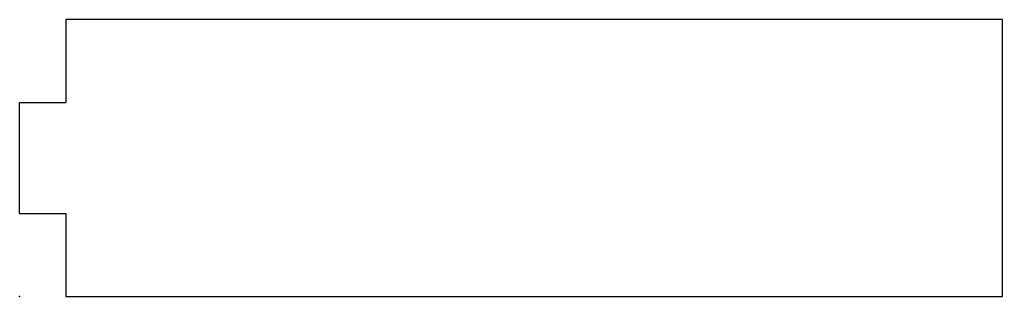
# Model space of a CAD drawing. Header units: millimetres. Extents: x 0 to 213, y 0 to 60.
import ezdxf

# ---------------------------------------------------------------- set-up
doc = ezdxf.new("R2010")
doc.units = ezdxf.units.MM
doc.header["$MEASUREMENT"] = 0
doc.layers.add('テスト四角 v3_Sketch1', color=7, linetype='Continuous')

msp = doc.modelspace()

# ---------------------------------------------------------------- linework, layer by layer
at = {"layer": 'テスト四角 v3_Sketch1'}
for p, q in [((10, 60), (10, 42)), ((213.14, 60), (10, 60)), ((213.14, 0), (213.14, 60)), ((0, 42), (10, 42)), ((0, 18), (0, 42)), ((0, 18), (10, 18)), ((10, 18), (10, 0)), ((10, 0), (213.14, 0))]:
    msp.add_line(p, q, dxfattribs=at)
msp.add_point((0, 0), dxfattribs=at)

doc.saveas('drawing.dxf')
